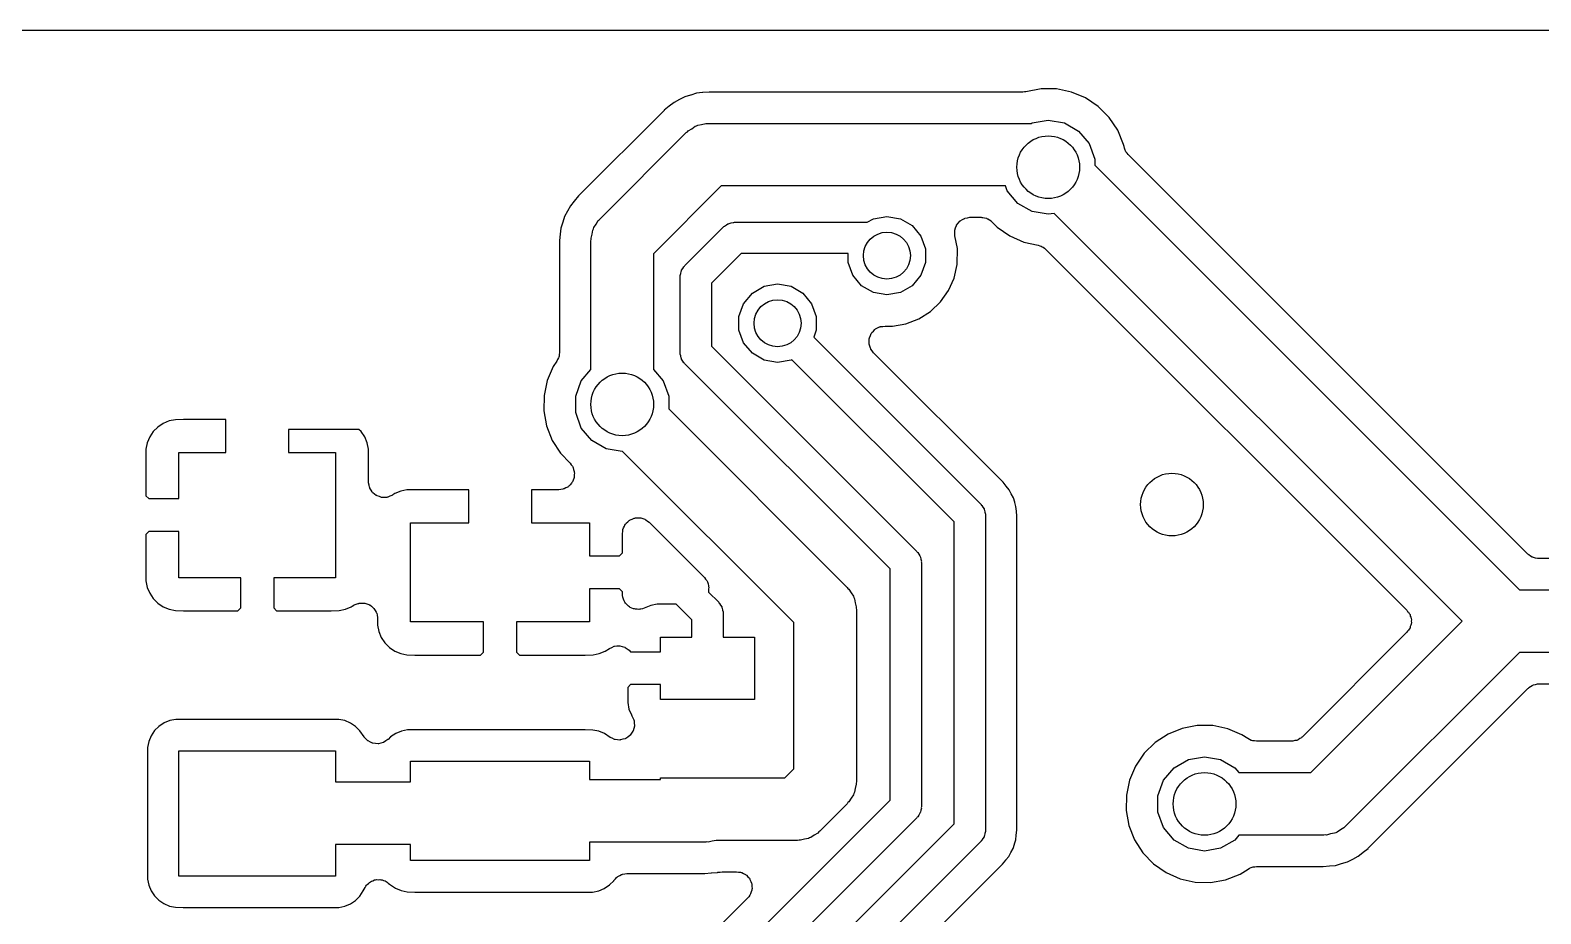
# Model space of a CAD drawing. Extents: x 69.6 to 139.6, y -158 to -61.
# Drawn here: x 97.65 to 107.3, y -105.34 to -99.7 of the extents above; entities that cross this region are included whole.
import ezdxf

# ---------------------------------------------------------------- set-up
doc = ezdxf.new("R2010")
doc.units = 0
doc.header["$MEASUREMENT"] = 0
doc.layers.add('BLACK', color=7, linetype='CONTINUOUS')

msp = doc.modelspace()

# ---------------------------------------------------------------- linework, layer by layer
at = {"layer": 'Black'}
for p, q in [((97.0185, -99.7), (107.925, -99.7)), ((101.904, -100.102), (101.868, -100.114)), ((101.943, -100.099), (101.904, -100.102)), ((101.944, -100.099), (101.943, -100.099)), ((101.943, -100.099), (101.943, -100.099)), ((101.985, -100.095), (101.944, -100.099)), ((103.988, -100.095), (101.985, -100.095)), ((103.998, -100.093), (103.988, -100.095)), ((104.007, -100.093), (103.998, -100.093)), ((104.104, -100.075), (104.007, -100.093)), ((104.203, -100.075), (104.104, -100.075)), ((104.299, -100.095), (104.203, -100.075)), ((104.389, -100.133), (104.299, -100.095)), ((101.73, -100.186), (101.698, -100.211)), ((101.731, -100.185), (101.73, -100.185)), ((101.73, -100.185), (101.73, -100.186)), ((101.761, -100.161), (101.731, -100.185)), ((101.795, -100.143), (101.761, -100.161)), ((101.796, -100.143), (101.795, -100.143)), ((101.795, -100.143), (101.795, -100.143)), ((101.83, -100.125), (101.796, -100.143)), ((101.867, -100.114), (101.83, -100.125)), ((101.868, -100.114), (101.867, -100.114)), ((101.867, -100.114), (101.867, -100.114)), ((104.47, -100.188), (104.389, -100.133)), ((104.539, -100.257), (104.47, -100.188)), ((101.697, -100.212), (101.151, -100.759)), ((101.698, -100.211), (101.697, -100.212)), ((101.698, -100.211), (101.698, -100.211)), ((101.912, -100.307), (101.937, -100.303)), ((101.937, -100.303), (101.963, -100.296)), ((101.963, -100.296), (101.971, -100.297)), ((101.971, -100.297), (101.98, -100.295)), ((101.98, -100.295), (104.042, -100.295)), ((104.042, -100.295), (104.047, -100.292)), ((104.047, -100.292), (104.15, -100.274)), ((104.15, -100.274), (104.253, -100.292)), ((104.253, -100.292), (104.344, -100.344)), ((104.594, -100.339), (104.539, -100.257)), ((101.289, -100.904), (101.839, -100.354)), ((101.839, -100.354), (101.846, -100.349)), ((101.846, -100.349), (101.851, -100.342)), ((101.851, -100.342), (101.874, -100.329)), ((101.874, -100.329), (101.895, -100.314)), ((101.895, -100.314), (101.904, -100.311)), ((101.904, -100.311), (101.912, -100.307)), ((104.344, -100.344), (104.411, -100.424)), ((104.631, -100.43), (104.594, -100.339)), ((104.411, -100.424), (104.447, -100.523)), ((104.634, -100.443), (104.631, -100.43)), ((104.638, -100.454), (104.634, -100.443)), ((104.641, -100.466), (104.638, -100.454)), ((104.644, -100.471), (104.641, -100.466)), ((104.646, -100.476), (104.644, -100.471)), ((104.654, -100.485), (104.646, -100.476)), ((104.661, -100.494), (104.654, -100.485)), ((107.213, -103.046), (104.661, -100.494)), ((104.447, -100.523), (104.447, -100.563)), ((104.447, -100.563), (107.159, -103.275)), ((101.151, -100.759), (101.124, -100.791)), ((102.063, -100.695), (101.63, -101.128)), ((103.878, -100.695), (102.063, -100.695)), ((103.889, -100.726), (103.878, -100.695)), ((103.956, -100.806), (103.889, -100.726)), ((101.08, -100.856), (101.062, -100.889)), ((101.081, -100.855), (101.08, -100.856)), ((101.099, -100.821), (101.081, -100.855)), ((101.081, -100.855), (101.081, -100.855)), ((101.124, -100.791), (101.099, -100.821)), ((101.124, -100.791), (101.124, -100.791)), ((101.124, -100.791), (101.124, -100.791)), ((104.047, -100.858), (103.956, -100.806)), ((104.15, -100.876), (104.047, -100.858)), ((104.188, -100.87), (104.15, -100.876)), ((106.793, -103.475), (104.188, -100.87)), ((101.039, -100.964), (101.035, -101.002)), ((101.05, -100.927), (101.039, -100.964)), ((101.051, -100.926), (101.05, -100.927)), ((101.05, -100.927), (101.05, -100.927)), ((101.062, -100.889), (101.051, -100.926)), ((101.238, -101.002), (101.242, -100.977)), ((101.242, -100.977), (101.246, -100.969)), ((101.246, -100.969), (101.249, -100.96)), ((101.249, -100.96), (101.264, -100.939)), ((101.264, -100.939), (101.277, -100.916)), ((101.277, -100.916), (101.284, -100.911)), ((101.284, -100.911), (101.289, -100.904)), ((101.829, -101.204), (102.077, -100.957)), ((102.077, -100.957), (102.08, -100.954)), ((102.08, -100.954), (102.083, -100.951)), ((102.083, -100.951), (102.095, -100.944)), ((102.095, -100.944), (102.105, -100.937)), ((102.105, -100.937), (102.109, -100.936)), ((102.109, -100.936), (102.113, -100.934)), ((102.113, -100.934), (102.126, -100.931)), ((102.126, -100.931), (102.139, -100.928)), ((102.139, -100.928), (102.143, -100.928)), ((102.143, -100.928), (102.147, -100.927)), ((102.147, -100.927), (102.994, -100.927)), ((102.994, -100.927), (103.034, -100.904)), ((103.034, -100.904), (103.12, -100.889)), ((103.12, -100.889), (103.206, -100.904)), ((103.206, -100.904), (103.281, -100.948)), ((103.281, -100.948), (103.337, -101.015)), ((103.554, -100.978), (103.559, -100.962)), ((103.554, -100.979), (103.554, -100.978)), ((103.559, -100.962), (103.564, -100.947)), ((103.564, -100.947), (103.565, -100.946)), ((103.565, -100.945), (103.576, -100.932)), ((103.565, -100.946), (103.565, -100.945)), ((103.576, -100.932), (103.586, -100.92)), ((103.586, -100.92), (103.587, -100.919)), ((103.587, -100.919), (103.588, -100.918)), ((103.588, -100.918), (103.602, -100.91)), ((103.602, -100.91), (103.616, -100.902)), ((103.616, -100.902), (103.617, -100.902)), ((103.617, -100.902), (103.618, -100.901)), ((103.618, -100.901), (103.634, -100.898)), ((103.634, -100.898), (103.65, -100.895)), ((103.65, -100.895), (103.651, -100.895)), ((103.651, -100.895), (103.652, -100.895)), ((103.652, -100.895), (103.721, -100.895)), ((103.721, -100.895), (103.727, -100.896)), ((103.727, -100.896), (103.732, -100.896)), ((103.732, -100.896), (103.744, -100.899)), ((103.744, -100.899), (103.756, -100.901)), ((103.756, -100.901), (103.76, -100.904)), ((103.76, -100.904), (103.765, -100.905)), ((103.765, -100.905), (103.775, -100.912)), ((103.775, -100.912), (103.786, -100.918)), ((103.786, -100.918), (103.789, -100.922)), ((103.789, -100.922), (103.793, -100.926)), ((103.793, -100.926), (103.824, -100.958)), ((103.824, -100.958), (103.905, -101.014)), ((101.035, -101.003), (101.03, -101.044)), ((101.03, -101.044), (101.03, -101.044)), ((101.03, -101.044), (101.03, -101.045)), ((101.03, -101.045), (101.03, -101.758)), ((101.035, -101.002), (101.035, -101.003)), ((101.035, -101.003), (101.035, -101.003)), ((101.23, -101.045), (101.232, -101.036)), ((101.23, -101.867), (101.23, -101.045)), ((101.231, -101.028), (101.238, -101.002)), ((101.232, -101.036), (101.231, -101.028)), ((103.337, -101.015), (103.367, -101.096)), ((103.553, -100.98), (103.554, -100.979)), ((103.554, -100.996), (103.553, -100.98)), ((103.554, -101.012), (103.554, -100.996)), ((103.554, -101.013), (103.554, -101.012)), ((103.554, -101.014), (103.554, -101.013)), ((103.57, -101.095), (103.554, -101.014)), ((103.905, -101.014), (103.995, -101.053)), ((103.995, -101.053), (104.086, -101.073)), ((104.086, -101.073), (104.096, -101.077)), ((101.63, -101.128), (101.63, -101.867)), ((102.189, -101.127), (102, -101.316)), ((102.873, -101.127), (102.189, -101.127)), ((102.873, -101.184), (102.873, -101.127)), ((103.367, -101.096), (103.367, -101.184)), ((103.568, -101.197), (103.57, -101.095)), ((104.096, -101.077), (104.106, -101.08)), ((104.106, -101.08), (104.112, -101.084)), ((104.112, -101.084), (104.118, -101.086)), ((104.118, -101.086), (104.126, -101.093)), ((104.126, -101.093), (104.135, -101.1)), ((104.135, -101.1), (106.44, -103.405)), ((101.8, -101.266), (101.804, -101.254)), ((101.801, -101.271), (101.8, -101.266)), ((101.804, -101.254), (101.806, -101.241)), ((101.806, -101.241), (101.808, -101.237)), ((101.808, -101.237), (101.809, -101.233)), ((101.809, -101.233), (101.817, -101.222)), ((101.817, -101.222), (101.823, -101.211)), ((101.823, -101.211), (101.827, -101.208)), ((101.827, -101.208), (101.829, -101.204)), ((102.903, -101.265), (102.873, -101.184)), ((102.959, -101.332), (102.903, -101.265)), ((103.337, -101.265), (103.281, -101.332)), ((103.367, -101.184), (103.337, -101.265)), ((103.549, -101.283), (103.568, -101.197)), ((101.8, -101.275), (101.801, -101.271)), ((101.8, -101.76), (101.8, -101.275)), ((102, -101.316), (102, -101.719)), ((102.261, -101.38), (102.336, -101.336)), ((102.336, -101.336), (102.422, -101.321)), ((102.422, -101.321), (102.508, -101.336)), ((102.508, -101.336), (102.583, -101.38)), ((103.034, -101.376), (102.959, -101.332)), ((103.281, -101.332), (103.206, -101.376)), ((103.462, -101.435), (103.513, -101.363)), ((103.513, -101.363), (103.549, -101.283)), ((102.175, -101.528), (102.205, -101.447)), ((102.205, -101.447), (102.261, -101.38)), ((102.583, -101.38), (102.639, -101.447)), ((102.639, -101.447), (102.669, -101.528)), ((103.12, -101.391), (103.034, -101.376)), ((103.206, -101.376), (103.12, -101.391)), ((103.398, -101.496), (103.462, -101.435)), ((102.175, -101.616), (102.175, -101.528)), ((102.669, -101.528), (102.669, -101.616)), ((103.242, -101.576), (103.324, -101.544)), ((103.324, -101.544), (103.398, -101.496)), ((102.205, -101.697), (102.175, -101.616)), ((102.669, -101.616), (102.653, -101.661)), ((103.009, -101.664), (103.015, -101.651)), ((103.015, -101.651), (103.02, -101.638)), ((103.02, -101.638), (103.022, -101.636)), ((103.022, -101.636), (103.024, -101.632)), ((103.024, -101.632), (103.034, -101.623)), ((103.034, -101.623), (103.043, -101.612)), ((103.043, -101.612), (103.046, -101.61)), ((103.046, -101.61), (103.048, -101.608)), ((103.048, -101.608), (103.061, -101.602)), ((103.061, -101.602), (103.073, -101.595)), ((103.073, -101.595), (103.077, -101.595)), ((103.077, -101.595), (103.08, -101.593)), ((103.08, -101.593), (103.094, -101.592)), ((103.094, -101.592), (103.108, -101.59)), ((103.108, -101.59), (103.155, -101.591)), ((103.155, -101.591), (103.242, -101.576)), ((102, -101.719), (103.311, -103.029)), ((102.261, -101.764), (102.205, -101.697)), ((102.653, -101.661), (103.721, -102.729)), ((103.006, -101.699), (103.007, -101.685)), ((103.007, -101.702), (103.006, -101.699)), ((103.007, -101.67), (103.009, -101.667)), ((103.007, -101.685), (103.007, -101.67)), ((103.007, -101.705), (103.007, -101.702)), ((103.011, -101.718), (103.007, -101.705)), ((103.009, -101.667), (103.009, -101.664)), ((103.015, -101.732), (103.011, -101.718)), ((103.017, -101.735), (103.015, -101.732)), ((103.018, -101.738), (103.017, -101.735)), ((103.027, -101.749), (103.018, -101.738)), ((103.035, -101.761), (103.027, -101.749)), ((101.013, -101.815), (100.99, -101.848)), ((101.018, -101.803), (101.013, -101.815)), ((101.024, -101.792), (101.018, -101.803)), ((101.025, -101.788), (101.024, -101.792)), ((101.027, -101.783), (101.025, -101.788)), ((101.028, -101.771), (101.027, -101.783)), ((101.03, -101.758), (101.028, -101.771)), ((101.801, -101.764), (101.8, -101.76)), ((101.8, -101.769), (101.801, -101.764)), ((101.804, -101.781), (101.8, -101.769)), ((101.806, -101.794), (101.804, -101.781)), ((101.808, -101.798), (101.806, -101.794)), ((101.809, -101.802), (101.808, -101.798)), ((101.817, -101.813), (101.809, -101.802)), ((101.823, -101.824), (101.817, -101.813)), ((101.827, -101.827), (101.823, -101.824)), ((101.829, -101.831), (101.827, -101.827)), ((103.14, -103.141), (101.829, -101.831)), ((102.336, -101.808), (102.261, -101.764)), ((102.422, -101.823), (102.336, -101.808)), ((102.508, -101.808), (102.422, -101.823)), ((102.513, -101.805), (102.508, -101.808)), ((103.55, -102.841), (102.513, -101.805)), ((103.862, -102.588), (103.035, -101.761)), ((100.951, -101.938), (100.931, -102.034)), ((100.99, -101.848), (100.951, -101.938)), ((101.133, -102.038), (101.169, -101.939)), ((101.169, -101.939), (101.23, -101.867)), ((101.63, -101.867), (101.691, -101.939)), ((101.691, -101.939), (101.727, -102.038)), ((100.931, -102.034), (100.929, -102.132)), ((101.133, -102.142), (101.133, -102.038)), ((101.727, -102.038), (101.727, -102.119)), ((100.929, -102.132), (100.947, -102.228)), ((101.727, -102.119), (102.866, -103.259)), ((98.4991, -102.212), (98.4649, -102.235)), ((98.537, -102.196), (98.4991, -102.212)), ((98.5774, -102.188), (98.537, -102.196)), ((98.6281, -102.187), (98.5774, -102.188)), ((98.8998, -102.187), (98.6281, -102.187)), ((98.8998, -102.397), (98.8998, -102.187)), ((100.947, -102.228), (100.983, -102.32)), ((101.169, -102.241), (101.133, -102.142)), ((98.4131, -102.298), (98.3974, -102.336)), ((98.4359, -102.264), (98.4131, -102.298)), ((98.4649, -102.235), (98.4359, -102.264)), ((99.7496, -102.25), (99.2998, -102.25)), ((99.2998, -102.25), (99.2998, -102.397)), ((99.7637, -102.264), (99.7496, -102.25)), ((99.7865, -102.298), (99.7637, -102.264)), ((99.8022, -102.336), (99.7865, -102.298)), ((100.983, -102.32), (101.036, -102.402)), ((101.236, -102.321), (101.169, -102.241)), ((101.327, -102.373), (101.236, -102.321)), ((98.3974, -102.336), (98.3894, -102.377)), ((98.3894, -102.377), (98.3894, -102.674)), ((98.5994, -102.692), (98.5994, -102.397)), ((98.5994, -102.397), (98.8998, -102.397)), ((99.2998, -102.397), (99.6002, -102.397)), ((99.6002, -102.397), (99.6002, -103.198)), ((99.8102, -102.377), (99.8022, -102.336)), ((99.8102, -102.585), (99.8102, -102.377)), ((101.036, -102.402), (101.098, -102.466)), ((101.43, -102.391), (101.327, -102.373)), ((101.433, -102.391), (101.43, -102.391)), ((102.525, -103.483), (101.433, -102.391)), ((101.098, -102.466), (101.105, -102.476)), ((101.105, -102.476), (101.113, -102.485)), ((101.113, -102.485), (101.114, -102.49)), ((101.114, -102.49), (101.117, -102.495)), ((101.117, -102.495), (101.12, -102.506)), ((101.12, -102.506), (101.124, -102.518)), ((101.124, -102.518), (101.124, -102.523)), ((99.8108, -102.589), (99.8102, -102.585)), ((99.8104, -102.592), (99.8108, -102.589)), ((99.8138, -102.606), (99.8104, -102.592)), ((99.8162, -102.619), (99.8138, -102.606)), ((101.082, -102.618), (101.071, -102.623)), ((101.086, -102.615), (101.082, -102.618)), ((101.09, -102.612), (101.086, -102.615)), ((101.098, -102.603), (101.09, -102.612)), ((101.107, -102.594), (101.098, -102.603)), ((101.109, -102.589), (101.107, -102.594)), ((101.113, -102.585), (101.109, -102.589)), ((101.117, -102.574), (101.113, -102.585)), ((101.122, -102.563), (101.117, -102.574)), ((101.123, -102.558), (101.122, -102.563)), ((101.124, -102.553), (101.123, -102.558)), ((101.124, -102.523), (101.126, -102.528)), ((101.126, -102.528), (101.124, -102.54)), ((101.124, -102.54), (101.124, -102.553)), ((103.882, -102.612), (103.862, -102.588)), ((103.882, -102.613), (103.882, -102.612)), ((103.9, -102.635), (103.882, -102.613)), ((103.882, -102.613), (103.882, -102.613)), ((98.3894, -102.674), (98.4084, -102.692)), ((98.4084, -102.692), (98.5994, -102.692)), ((99.818, -102.622), (99.8162, -102.619)), ((99.8188, -102.626), (99.818, -102.622)), ((99.8266, -102.637), (99.8188, -102.626)), ((99.8336, -102.649), (99.8266, -102.637)), ((99.8363, -102.652), (99.8336, -102.649)), ((99.8383, -102.655), (99.8363, -102.652)), ((99.8495, -102.663), (99.8383, -102.655)), ((99.8602, -102.672), (99.8495, -102.663)), ((99.8635, -102.673), (99.8602, -102.672)), ((99.8664, -102.675), (99.8635, -102.673)), ((99.8797, -102.679), (99.8664, -102.675)), ((99.8928, -102.684), (99.8797, -102.679)), ((99.8964, -102.684), (99.8928, -102.684)), ((99.8997, -102.685), (99.8964, -102.684)), ((99.9136, -102.684), (99.8997, -102.685)), ((99.9276, -102.684), (99.9136, -102.684)), ((99.9309, -102.682), (99.9276, -102.684)), ((99.9344, -102.682), (99.9309, -102.682)), ((99.9471, -102.676), (99.9344, -102.682)), ((99.9602, -102.672), (99.9471, -102.676)), ((99.9629, -102.669), (99.9602, -102.672)), ((99.9661, -102.668), (99.9629, -102.669)), ((99.9781, -102.66), (99.9661, -102.668)), ((100.016, -102.644), (99.9781, -102.66)), ((100.056, -102.636), (100.016, -102.644)), ((100.107, -102.635), (100.056, -102.636)), ((100.45, -102.635), (100.107, -102.635)), ((100.45, -102.846), (100.45, -102.635)), ((101.026, -102.635), (100.85, -102.635)), ((100.85, -102.635), (100.85, -102.846)), ((101.038, -102.633), (101.026, -102.635)), ((101.05, -102.632), (101.038, -102.633)), ((101.055, -102.63), (101.05, -102.632)), ((101.06, -102.629), (101.055, -102.63)), ((101.071, -102.623), (101.06, -102.629)), ((103.914, -102.661), (103.9, -102.635)), ((103.914, -102.662), (103.914, -102.661)), ((103.914, -102.661), (103.914, -102.661)), ((103.928, -102.687), (103.914, -102.662)), ((103.936, -102.715), (103.928, -102.687)), ((103.721, -102.729), (103.723, -102.733)), ((103.723, -102.733), (103.727, -102.736)), ((103.727, -102.736), (103.733, -102.747)), ((103.733, -102.747), (103.741, -102.758)), ((103.741, -102.758), (103.742, -102.762)), ((103.742, -102.762), (103.744, -102.766)), ((103.744, -102.766), (103.746, -102.779)), ((103.746, -102.779), (103.75, -102.791)), ((103.75, -102.791), (103.749, -102.796)), ((103.749, -102.796), (103.75, -102.8)), ((103.75, -102.8), (103.75, -104.81)), ((103.936, -102.716), (103.936, -102.715)), ((103.936, -102.715), (103.936, -102.715)), ((103.944, -102.743), (103.936, -102.716)), ((103.947, -102.772), (103.944, -102.743)), ((103.947, -102.773), (103.947, -102.772)), ((103.947, -102.772), (103.947, -102.772)), ((103.95, -102.805), (103.947, -102.773)), ((103.95, -104.81), (103.95, -102.805)), ((98.4084, -102.902), (98.3894, -102.921)), ((98.5994, -102.902), (98.4084, -102.902)), ((98.5994, -103.198), (98.5994, -102.902)), ((100.078, -103.48), (100.078, -102.846)), ((100.078, -102.846), (100.45, -102.846)), ((100.85, -102.846), (101.221, -102.846)), ((101.221, -102.846), (101.221, -103.058)), ((101.432, -102.914), (101.434, -102.901)), ((101.434, -102.901), (101.435, -102.888)), ((101.435, -102.888), (101.437, -102.884)), ((101.437, -102.884), (101.438, -102.879)), ((101.438, -102.879), (101.444, -102.868)), ((101.444, -102.868), (101.45, -102.856)), ((101.45, -102.856), (101.453, -102.853)), ((101.453, -102.853), (101.455, -102.849)), ((101.455, -102.849), (101.465, -102.841)), ((101.465, -102.841), (101.474, -102.832)), ((101.474, -102.832), (101.478, -102.83)), ((101.478, -102.83), (101.482, -102.827)), ((101.482, -102.827), (101.494, -102.823)), ((101.494, -102.823), (101.506, -102.817)), ((101.506, -102.817), (101.51, -102.817)), ((101.51, -102.817), (101.514, -102.815)), ((101.514, -102.815), (101.527, -102.815)), ((101.527, -102.815), (101.54, -102.814)), ((101.54, -102.814), (101.544, -102.815)), ((101.544, -102.815), (101.549, -102.815)), ((101.549, -102.815), (101.561, -102.82)), ((101.561, -102.82), (101.574, -102.823)), ((101.574, -102.823), (101.577, -102.826)), ((101.577, -102.826), (101.582, -102.827)), ((101.582, -102.827), (101.592, -102.835)), ((101.592, -102.835), (101.602, -102.843)), ((101.602, -102.843), (101.955, -103.195)), ((103.55, -104.769), (103.55, -102.841)), ((98.3894, -102.921), (98.3894, -103.218)), ((101.432, -103.039), (101.432, -102.914)), ((101.221, -103.058), (101.413, -103.058)), ((101.413, -103.058), (101.432, -103.039)), ((103.311, -103.029), (103.313, -103.033)), ((103.313, -103.033), (103.317, -103.036)), ((103.317, -103.036), (103.323, -103.047)), ((103.323, -103.047), (103.331, -103.058)), ((103.331, -103.058), (103.332, -103.062)), ((103.332, -103.062), (103.334, -103.066)), ((103.334, -103.066), (103.336, -103.079)), ((103.336, -103.079), (103.34, -103.091)), ((103.34, -103.091), (103.339, -103.096)), ((103.339, -103.096), (103.34, -103.1)), ((103.34, -103.1), (103.34, -104.66)), ((107.216, -103.049), (107.213, -103.046)), ((107.219, -103.052), (107.216, -103.049)), ((107.23, -103.059), (107.219, -103.052)), ((107.241, -103.066), (107.23, -103.059)), ((107.245, -103.067), (107.241, -103.066)), ((107.249, -103.069), (107.245, -103.067)), ((107.262, -103.072), (107.249, -103.069)), ((107.275, -103.075), (107.262, -103.072)), ((107.279, -103.075), (107.275, -103.075)), ((107.283, -103.075), (107.279, -103.075)), ((107.393, -103.075), (107.283, -103.075)), ((101.955, -103.195), (101.962, -103.206)), ((103.14, -104.619), (103.14, -103.141)), ((98.3894, -103.218), (98.3974, -103.259)), ((98.3974, -103.259), (98.4131, -103.297)), ((98.9948, -103.198), (98.5994, -103.198)), ((98.9948, -103.389), (98.9948, -103.198)), ((99.6002, -103.198), (99.2048, -103.198)), ((99.2048, -103.198), (99.2048, -103.389)), ((101.221, -103.268), (101.221, -103.48)), ((101.413, -103.268), (101.221, -103.268)), ((101.432, -103.287), (101.413, -103.268)), ((101.432, -103.3), (101.432, -103.287)), ((101.962, -103.206), (101.971, -103.216)), ((101.971, -103.216), (101.972, -103.22)), ((101.972, -103.22), (101.975, -103.224)), ((101.975, -103.224), (101.978, -103.236)), ((101.978, -103.236), (101.982, -103.249)), ((101.982, -103.283), (101.981, -103.288)), ((101.981, -103.288), (101.981, -103.289)), ((101.981, -103.289), (102.046, -103.354)), ((101.982, -103.249), (101.982, -103.253)), ((101.982, -103.253), (101.984, -103.257)), ((101.984, -103.257), (101.982, -103.27)), ((101.982, -103.27), (101.982, -103.283)), ((102.866, -103.259), (102.871, -103.266)), ((102.871, -103.266), (102.878, -103.271)), ((102.878, -103.271), (102.891, -103.294)), ((107.159, -103.275), (109.05, -103.275)), ((98.4131, -103.297), (98.4359, -103.331)), ((98.4359, -103.331), (98.4649, -103.36)), ((98.4649, -103.36), (98.4991, -103.383)), ((98.4991, -103.383), (98.537, -103.399)), ((98.9759, -103.408), (98.9948, -103.389)), ((99.2048, -103.389), (99.2238, -103.408)), ((99.6626, -103.399), (99.7006, -103.383)), ((99.7006, -103.383), (99.7126, -103.375)), ((99.7126, -103.375), (99.7158, -103.374)), ((99.7158, -103.374), (99.7185, -103.371)), ((99.7185, -103.371), (99.7316, -103.367)), ((99.7316, -103.367), (99.7443, -103.361)), ((99.7443, -103.361), (99.7478, -103.361)), ((99.7478, -103.361), (99.7511, -103.359)), ((99.7511, -103.359), (99.7651, -103.359)), ((99.7651, -103.359), (99.7789, -103.359)), ((99.7789, -103.359), (99.7823, -103.359)), ((99.7823, -103.359), (99.7859, -103.359)), ((99.7859, -103.359), (99.7989, -103.364)), ((99.7989, -103.364), (99.8123, -103.368)), ((99.8123, -103.368), (99.8152, -103.37)), ((99.8152, -103.37), (99.8185, -103.371)), ((99.8185, -103.371), (99.8292, -103.38)), ((99.8292, -103.38), (99.8404, -103.389)), ((99.8404, -103.389), (99.8424, -103.391)), ((101.433, -103.311), (101.432, -103.3)), ((101.434, -103.322), (101.433, -103.311)), ((101.436, -103.328), (101.434, -103.322)), ((101.438, -103.334), (101.436, -103.328)), ((101.443, -103.344), (101.438, -103.334)), ((101.447, -103.354), (101.443, -103.344)), ((101.452, -103.359), (101.447, -103.354)), ((101.455, -103.364), (101.452, -103.359)), ((101.463, -103.372), (101.455, -103.364)), ((101.471, -103.38), (101.463, -103.372)), ((101.477, -103.383), (101.471, -103.38)), ((101.482, -103.387), (101.477, -103.383)), ((101.492, -103.391), (101.482, -103.387)), ((101.613, -103.374), (101.57, -103.392)), ((101.653, -103.366), (101.613, -103.374)), ((101.704, -103.366), (101.653, -103.366)), ((101.774, -103.366), (101.704, -103.366)), ((101.875, -103.466), (101.774, -103.366)), ((102.046, -103.354), (102.048, -103.358)), ((102.048, -103.358), (102.052, -103.361)), ((102.052, -103.361), (102.058, -103.372)), ((102.058, -103.372), (102.066, -103.383)), ((102.066, -103.383), (102.067, -103.387)), ((102.067, -103.387), (102.069, -103.391)), ((102.891, -103.294), (102.906, -103.315)), ((102.906, -103.315), (102.909, -103.324)), ((102.909, -103.324), (102.913, -103.332)), ((102.913, -103.332), (102.917, -103.357)), ((102.917, -103.357), (102.924, -103.383)), ((102.924, -103.383), (102.923, -103.391)), ((98.537, -103.399), (98.5774, -103.407)), ((98.5774, -103.407), (98.6281, -103.408)), ((98.6281, -103.408), (98.9759, -103.408)), ((99.2238, -103.408), (99.5716, -103.408)), ((99.5716, -103.408), (99.6223, -103.407)), ((99.6223, -103.407), (99.6626, -103.399)), ((99.8424, -103.391), (99.8451, -103.394)), ((99.8451, -103.394), (99.8521, -103.406)), ((99.8521, -103.406), (99.8598, -103.417)), ((99.8598, -103.417), (99.8607, -103.421)), ((99.8607, -103.421), (99.8625, -103.424)), ((99.8625, -103.424), (99.8649, -103.437)), ((99.8649, -103.437), (99.8682, -103.451)), ((99.8682, -103.451), (99.8679, -103.455)), ((99.8679, -103.455), (99.8685, -103.458)), ((99.8685, -103.458), (99.8685, -103.501)), ((100.545, -103.48), (100.078, -103.48)), ((100.545, -103.672), (100.545, -103.48)), ((101.221, -103.48), (100.755, -103.48)), ((100.755, -103.48), (100.755, -103.672)), ((101.502, -103.396), (101.492, -103.391)), ((101.508, -103.396), (101.502, -103.396)), ((101.514, -103.399), (101.508, -103.396)), ((101.525, -103.399), (101.514, -103.399)), ((101.536, -103.4), (101.525, -103.399)), ((101.543, -103.399), (101.536, -103.4)), ((101.549, -103.399), (101.543, -103.399)), ((101.559, -103.395), (101.549, -103.399)), ((101.57, -103.392), (101.559, -103.395)), ((101.875, -103.576), (101.875, -103.466)), ((102.069, -103.391), (102.071, -103.404)), ((102.071, -103.404), (102.075, -103.416)), ((102.075, -103.416), (102.074, -103.421)), ((102.074, -103.421), (102.075, -103.425)), ((102.075, -103.425), (102.075, -103.576)), ((102.525, -104.417), (102.525, -103.483)), ((102.923, -103.391), (102.925, -103.4)), ((102.925, -103.4), (102.925, -104.5)), ((105.827, -104.442), (106.793, -103.475)), ((106.44, -103.405), (106.445, -103.412)), ((106.445, -103.412), (106.451, -103.418)), ((106.451, -103.418), (106.455, -103.426)), ((106.455, -103.426), (106.46, -103.433)), ((106.46, -103.433), (106.462, -103.442)), ((106.462, -103.442), (106.466, -103.45)), ((106.466, -103.45), (106.467, -103.458)), ((106.467, -103.458), (106.469, -103.467)), ((106.469, -103.484), (106.467, -103.493)), ((106.469, -103.467), (106.468, -103.475)), ((106.468, -103.475), (106.469, -103.484)), ((99.8685, -103.501), (99.8765, -103.541)), ((99.8765, -103.541), (99.8922, -103.58)), ((99.8922, -103.58), (99.915, -103.614)), ((101.675, -103.67), (101.675, -103.576)), ((101.675, -103.576), (101.875, -103.576)), ((102.075, -103.576), (102.275, -103.576)), ((102.275, -103.576), (102.275, -103.975)), ((106.44, -103.546), (105.773, -104.213)), ((106.445, -103.539), (106.44, -103.546)), ((106.451, -103.533), (106.445, -103.539)), ((106.455, -103.525), (106.451, -103.533)), ((106.46, -103.518), (106.455, -103.525)), ((106.462, -103.509), (106.46, -103.518)), ((106.466, -103.501), (106.462, -103.509)), ((106.467, -103.493), (106.466, -103.501)), ((99.915, -103.614), (99.944, -103.643)), ((99.944, -103.643), (99.9781, -103.666)), ((99.9781, -103.666), (100.016, -103.682)), ((100.526, -103.691), (100.545, -103.672)), ((100.755, -103.672), (100.774, -103.691)), ((101.284, -103.682), (101.322, -103.666)), ((101.322, -103.666), (101.348, -103.649)), ((101.348, -103.649), (101.363, -103.642)), ((101.363, -103.642), (101.378, -103.635)), ((101.378, -103.635), (101.379, -103.635)), ((101.379, -103.635), (101.38, -103.634)), ((101.38, -103.634), (101.396, -103.633)), ((101.396, -103.633), (101.413, -103.632)), ((101.413, -103.632), (101.413, -103.632)), ((101.413, -103.632), (101.414, -103.632)), ((101.414, -103.632), (101.43, -103.637)), ((101.43, -103.637), (101.446, -103.641)), ((101.446, -103.641), (101.447, -103.641)), ((101.447, -103.641), (101.448, -103.642)), ((101.448, -103.642), (101.461, -103.651)), ((101.461, -103.651), (101.475, -103.661)), ((101.475, -103.661), (101.484, -103.67)), ((101.484, -103.67), (101.675, -103.67)), ((107.159, -103.675), (106.051, -104.783)), ((110.432, -103.675), (107.159, -103.675)), ((100.016, -103.682), (100.056, -103.69)), ((100.056, -103.69), (100.107, -103.691)), ((100.107, -103.691), (100.526, -103.691)), ((100.774, -103.691), (101.193, -103.691)), ((101.193, -103.691), (101.244, -103.69)), ((101.244, -103.69), (101.284, -103.682)), ((101.484, -103.88), (101.465, -103.899)), ((101.465, -103.899), (101.465, -103.995)), ((101.675, -103.88), (101.484, -103.88)), ((101.675, -103.975), (101.675, -103.88)), ((106.193, -104.925), (107.213, -103.905)), ((107.213, -103.905), (107.216, -103.902)), ((107.216, -103.902), (107.219, -103.899)), ((107.219, -103.899), (107.23, -103.892)), ((107.23, -103.892), (107.241, -103.885)), ((107.241, -103.885), (107.245, -103.884)), ((107.245, -103.884), (107.249, -103.881)), ((107.249, -103.881), (107.262, -103.879)), ((107.262, -103.879), (107.275, -103.876)), ((107.275, -103.876), (107.279, -103.876)), ((107.279, -103.876), (107.283, -103.875)), ((107.283, -103.875), (107.451, -103.875)), ((101.465, -103.995), (101.473, -104.036)), ((101.473, -104.036), (101.489, -104.074)), ((102.275, -103.975), (101.675, -103.975)), ((98.4724, -104.147), (98.4446, -104.174)), ((98.5051, -104.125), (98.4724, -104.147)), ((98.5413, -104.11), (98.5051, -104.125)), ((98.5798, -104.102), (98.5413, -104.11)), ((98.9948, -104.102), (98.5798, -104.102)), ((99.0948, -104.102), (98.9948, -104.102)), ((99.5725, -104.102), (99.0948, -104.102)), ((99.6212, -104.103), (99.5725, -104.102)), ((99.6596, -104.11), (99.6212, -104.103)), ((99.6958, -104.126), (99.6596, -104.11)), ((99.7283, -104.148), (99.6958, -104.126)), ((99.7559, -104.175), (99.7283, -104.148)), ((101.489, -104.074), (101.492, -104.079)), ((101.492, -104.079), (101.498, -104.093)), ((101.498, -104.093), (101.505, -104.106)), ((101.504, -104.16), (101.5, -104.175)), ((101.508, -104.145), (101.504, -104.16)), ((101.505, -104.106), (101.505, -104.109)), ((101.505, -104.109), (101.506, -104.11)), ((101.506, -104.11), (101.507, -104.126)), ((101.507, -104.126), (101.509, -104.141)), ((101.509, -104.141), (101.508, -104.143)), ((101.508, -104.143), (101.508, -104.145)), ((105.006, -104.16), (104.915, -104.197)), ((105.102, -104.142), (105.006, -104.16)), ((105.201, -104.142), (105.102, -104.142)), ((105.297, -104.162), (105.201, -104.142)), ((98.4075, -104.243), (98.3996, -104.281)), ((98.4227, -104.207), (98.4075, -104.243)), ((98.4446, -104.174), (98.4227, -104.207)), ((99.7816, -104.214), (99.7559, -104.175)), ((99.7824, -104.215), (99.7816, -104.214)), ((99.7828, -104.216), (99.7824, -104.215)), ((99.7943, -104.227), (99.7828, -104.216)), ((99.8056, -104.239), (99.7943, -104.227)), ((99.8065, -104.24), (99.8056, -104.239)), ((99.8073, -104.24), (99.8065, -104.24)), ((99.8221, -104.247), (99.8073, -104.24)), ((99.8367, -104.255), (99.8221, -104.247)), ((99.8377, -104.255), (99.8367, -104.255)), ((99.8387, -104.255), (99.8377, -104.255)), ((99.855, -104.257), (99.8387, -104.255)), ((99.8712, -104.259), (99.855, -104.257)), ((99.8722, -104.258), (99.8712, -104.259)), ((99.8733, -104.258), (99.8722, -104.258)), ((99.8891, -104.254), (99.8733, -104.258)), ((99.905, -104.25), (99.8891, -104.254)), ((99.9059, -104.25), (99.905, -104.25)), ((99.9069, -104.25), (99.9059, -104.25)), ((99.9203, -104.24), (99.9069, -104.25)), ((99.9339, -104.231), (99.9203, -104.24)), ((99.9345, -104.23), (99.9339, -104.231)), ((99.9354, -104.23), (99.9345, -104.23)), ((99.9515, -104.214), (99.9354, -104.23)), ((99.9842, -104.192), (99.9515, -104.214)), ((100.02, -104.177), (99.9842, -104.192)), ((100.059, -104.169), (100.02, -104.177)), ((100.545, -104.169), (100.059, -104.169)), ((100.645, -104.169), (100.545, -104.169)), ((101.194, -104.169), (100.645, -104.169)), ((101.243, -104.17), (101.194, -104.169)), ((101.281, -104.178), (101.243, -104.17)), ((101.317, -104.193), (101.281, -104.178)), ((101.353, -104.217), (101.317, -104.193)), ((101.367, -104.223), (101.353, -104.217)), ((101.381, -104.23), (101.367, -104.223)), ((101.383, -104.23), (101.381, -104.23)), ((101.385, -104.231), (101.383, -104.23)), ((101.4, -104.232), (101.385, -104.231)), ((101.415, -104.234), (101.4, -104.232)), ((101.417, -104.233), (101.415, -104.234)), ((101.419, -104.233), (101.417, -104.233)), ((101.434, -104.229), (101.419, -104.233)), ((101.449, -104.226), (101.434, -104.229)), ((101.451, -104.224), (101.449, -104.226)), ((101.453, -104.224), (101.451, -104.224)), ((101.465, -104.215), (101.453, -104.224)), ((101.478, -104.206), (101.465, -104.215)), ((101.479, -104.205), (101.478, -104.206)), ((101.481, -104.203), (101.479, -104.205)), ((101.489, -104.191), (101.481, -104.203)), ((101.498, -104.178), (101.489, -104.191)), ((101.499, -104.176), (101.498, -104.178)), ((101.5, -104.175), (101.499, -104.176)), ((104.833, -104.25), (104.763, -104.319)), ((104.915, -104.197), (104.833, -104.25)), ((105.387, -104.2), (105.297, -104.162)), ((105.424, -104.225), (105.387, -104.2)), ((105.435, -104.23), (105.424, -104.225)), ((105.446, -104.236), (105.435, -104.23)), ((105.451, -104.237), (105.446, -104.236)), ((105.456, -104.239), (105.451, -104.237)), ((105.468, -104.24), (105.456, -104.239)), ((105.48, -104.242), (105.468, -104.24)), ((105.703, -104.242), (105.48, -104.242)), ((105.707, -104.241), (105.703, -104.242)), ((105.711, -104.242), (105.707, -104.241)), ((105.724, -104.238), (105.711, -104.242)), ((105.737, -104.236), (105.724, -104.238)), ((105.741, -104.234), (105.737, -104.236)), ((105.745, -104.233), (105.741, -104.234)), ((105.756, -104.225), (105.745, -104.233)), ((105.767, -104.219), (105.756, -104.225)), ((105.77, -104.215), (105.767, -104.219)), ((105.773, -104.213), (105.77, -104.215)), ((98.3996, -104.281), (98.3992, -104.33)), ((98.3992, -104.33), (98.3994, -105.122)), ((98.5994, -105.103), (98.5994, -104.302)), ((98.5994, -104.302), (99.6002, -104.302)), ((99.6002, -104.302), (99.6002, -104.502)), ((104.763, -104.319), (104.708, -104.4)), ((105.045, -104.359), (105.148, -104.341)), ((105.148, -104.341), (105.251, -104.359)), ((100.078, -104.502), (100.078, -104.37)), ((100.078, -104.37), (101.221, -104.37)), ((101.221, -104.37), (101.221, -104.487)), ((102.468, -104.475), (102.525, -104.417)), ((104.708, -104.4), (104.669, -104.49)), ((104.887, -104.491), (104.954, -104.411)), ((104.954, -104.411), (105.045, -104.359)), ((105.251, -104.359), (105.342, -104.411)), ((105.342, -104.411), (105.367, -104.442)), ((105.367, -104.442), (105.827, -104.442)), ((99.6002, -104.502), (100.078, -104.502)), ((101.221, -104.487), (101.675, -104.487)), ((101.675, -104.487), (101.675, -104.475)), ((101.675, -104.475), (101.972, -104.475)), ((101.972, -104.475), (101.975, -104.475)), ((101.975, -104.475), (102.468, -104.475)), ((102.917, -104.543), (102.913, -104.568)), ((102.924, -104.517), (102.917, -104.543)), ((102.925, -104.5), (102.923, -104.509)), ((102.923, -104.509), (102.924, -104.517)), ((104.669, -104.49), (104.649, -104.586)), ((104.851, -104.59), (104.887, -104.491)), ((99.9086, -107.85), (103.14, -104.619)), ((102.866, -104.641), (102.692, -104.816)), ((102.871, -104.634), (102.866, -104.641)), ((102.878, -104.629), (102.871, -104.634)), ((102.891, -104.606), (102.878, -104.629)), ((102.906, -104.585), (102.891, -104.606)), ((102.909, -104.576), (102.906, -104.585)), ((102.913, -104.568), (102.909, -104.576)), ((104.649, -104.586), (104.647, -104.684)), ((104.851, -104.694), (104.851, -104.59)), ((103.311, -104.731), (100.021, -108.021)), ((103.313, -104.727), (103.311, -104.731)), ((103.317, -104.724), (103.313, -104.727)), ((103.323, -104.713), (103.317, -104.724)), ((103.331, -104.702), (103.323, -104.713)), ((103.332, -104.698), (103.331, -104.702)), ((103.334, -104.694), (103.332, -104.698)), ((103.336, -104.681), (103.334, -104.694)), ((103.34, -104.669), (103.336, -104.681)), ((103.34, -104.66), (103.339, -104.664)), ((103.339, -104.664), (103.34, -104.669)), ((104.647, -104.684), (104.665, -104.78)), ((104.887, -104.793), (104.851, -104.694)), ((100.094, -108.225), (103.55, -104.769)), ((102.679, -104.828), (102.656, -104.841)), ((102.685, -104.821), (102.679, -104.828)), ((102.692, -104.816), (102.685, -104.821)), ((103.746, -104.831), (103.744, -104.844)), ((103.75, -104.819), (103.746, -104.831)), ((103.75, -104.81), (103.749, -104.814)), ((103.749, -104.814), (103.75, -104.819)), ((103.946, -104.841), (103.95, -104.81)), ((103.95, -104.81), (103.95, -104.81)), ((104.665, -104.78), (104.701, -104.872)), ((104.954, -104.873), (104.887, -104.793)), ((105.952, -104.834), (105.927, -104.841)), ((105.978, -104.83), (105.952, -104.834)), ((105.986, -104.826), (105.978, -104.83)), ((105.994, -104.823), (105.986, -104.826)), ((106.016, -104.808), (105.994, -104.823)), ((106.038, -104.795), (106.016, -104.808)), ((106.044, -104.788), (106.038, -104.795)), ((106.051, -104.783), (106.044, -104.788)), ((100.078, -104.902), (99.6002, -104.902)), ((99.6002, -104.902), (99.6002, -105.103)), ((100.078, -105.004), (100.078, -104.902)), ((103.721, -104.881), (100.206, -108.396)), ((101.963, -104.887), (101.221, -104.887)), ((101.221, -104.887), (101.221, -105.004)), ((101.971, -104.885), (101.963, -104.887)), ((101.98, -104.886), (101.971, -104.885)), ((102.005, -104.879), (101.98, -104.886)), ((102.031, -104.875), (102.005, -104.879)), ((102.032, -104.875), (102.031, -104.875)), ((102.55, -104.875), (102.032, -104.875)), ((102.559, -104.873), (102.55, -104.875)), ((102.568, -104.874), (102.559, -104.873)), ((102.593, -104.867), (102.568, -104.874)), ((102.619, -104.863), (102.593, -104.867)), ((102.626, -104.858), (102.619, -104.863)), ((102.635, -104.856), (102.626, -104.858)), ((102.656, -104.841), (102.635, -104.856)), ((103.723, -104.877), (103.721, -104.881)), ((103.727, -104.874), (103.723, -104.877)), ((103.733, -104.863), (103.727, -104.874)), ((103.741, -104.852), (103.733, -104.863)), ((103.742, -104.848), (103.741, -104.852)), ((103.744, -104.844), (103.742, -104.848)), ((103.912, -104.952), (103.926, -104.927)), ((103.926, -104.927), (103.934, -104.899)), ((103.934, -104.899), (103.935, -104.899)), ((103.935, -104.898), (103.943, -104.871)), ((103.935, -104.899), (103.935, -104.898)), ((103.943, -104.871), (103.946, -104.842)), ((103.946, -104.842), (103.946, -104.841)), ((103.946, -104.842), (103.946, -104.842)), ((104.701, -104.872), (104.754, -104.954)), ((105.045, -104.925), (104.954, -104.873)), ((105.148, -104.943), (105.045, -104.925)), ((105.251, -104.925), (105.148, -104.943)), ((105.342, -104.873), (105.251, -104.925)), ((105.367, -104.842), (105.342, -104.873)), ((105.91, -104.842), (105.367, -104.842)), ((105.918, -104.84), (105.91, -104.842)), ((105.927, -104.841), (105.918, -104.84)), ((106.16, -104.951), (106.192, -104.926)), ((106.192, -104.926), (106.192, -104.925)), ((106.192, -104.925), (106.193, -104.925)), ((101.221, -105.004), (100.078, -105.004)), ((101.267, -107.617), (103.859, -105.026)), ((103.859, -105.026), (103.879, -105.001)), ((103.879, -105.001), (103.879, -105)), ((103.879, -105), (103.88, -105)), ((103.88, -105), (103.898, -104.978)), ((103.898, -104.978), (103.912, -104.953)), ((103.912, -104.953), (103.912, -104.952)), ((103.912, -104.952), (103.912, -104.952)), ((104.754, -104.954), (104.822, -105.025)), ((104.822, -105.025), (104.903, -105.081)), ((105.985, -105.035), (106.022, -105.023)), ((106.022, -105.023), (106.023, -105.023)), ((106.023, -105.023), (106.06, -105.012)), ((106.023, -105.023), (106.023, -105.023)), ((106.06, -105.012), (106.094, -104.994)), ((106.094, -104.994), (106.095, -104.994)), ((106.095, -104.994), (106.129, -104.976)), ((106.095, -104.994), (106.095, -104.994)), ((106.129, -104.976), (106.159, -104.952)), ((106.159, -104.952), (106.16, -104.951)), ((106.159, -104.952), (106.159, -104.952)), ((98.3994, -105.122), (98.407, -105.161)), ((99.6002, -105.103), (98.5994, -105.103)), ((99.8554, -105.127), (99.8618, -105.125)), ((99.8618, -105.125), (99.8726, -105.126)), ((99.8726, -105.126), (99.8834, -105.125)), ((99.8834, -105.125), (99.8898, -105.127)), ((101.377, -105.131), (101.387, -105.121)), ((101.387, -105.121), (101.396, -105.11)), ((101.396, -105.11), (101.399, -105.109)), ((101.399, -105.109), (101.402, -105.106)), ((101.402, -105.106), (101.414, -105.1)), ((101.414, -105.1), (101.426, -105.093)), ((101.426, -105.093), (101.43, -105.092)), ((101.43, -105.092), (101.433, -105.091)), ((101.433, -105.091), (101.447, -105.089)), ((101.447, -105.089), (101.46, -105.087)), ((101.46, -105.087), (101.958, -105.087)), ((101.958, -105.087), (101.999, -105.083)), ((101.999, -105.083), (101.999, -105.083)), ((101.999, -105.083), (102, -105.083)), ((102, -105.083), (102.038, -105.08)), ((102.038, -105.08), (102.04, -105.079)), ((102.04, -105.079), (102.055, -105.077)), ((102.055, -105.077), (102.069, -105.075)), ((102.069, -105.075), (102.16, -105.075)), ((102.16, -105.075), (102.173, -105.077)), ((102.173, -105.077), (102.186, -105.078)), ((102.186, -105.078), (102.19, -105.08)), ((102.19, -105.08), (102.194, -105.081)), ((102.194, -105.081), (102.205, -105.087)), ((102.205, -105.087), (102.217, -105.093)), ((102.217, -105.093), (102.22, -105.096)), ((102.22, -105.096), (102.224, -105.098)), ((102.224, -105.098), (102.232, -105.108)), ((102.232, -105.108), (102.242, -105.117)), ((102.242, -105.117), (102.244, -105.121)), ((102.244, -105.121), (102.246, -105.125)), ((102.246, -105.125), (102.251, -105.137)), ((104.903, -105.081), (104.993, -105.12)), ((104.993, -105.12), (105.089, -105.141)), ((105.187, -105.143), (105.283, -105.126)), ((105.283, -105.126), (105.375, -105.09)), ((105.375, -105.09), (105.426, -105.058)), ((105.426, -105.058), (105.436, -105.053)), ((105.436, -105.053), (105.446, -105.048)), ((105.446, -105.048), (105.452, -105.047)), ((105.452, -105.047), (105.458, -105.044)), ((105.458, -105.044), (105.469, -105.044)), ((105.469, -105.044), (105.48, -105.042)), ((105.48, -105.042), (105.905, -105.042)), ((105.905, -105.042), (105.946, -105.038)), ((105.946, -105.038), (105.946, -105.038)), ((105.946, -105.038), (105.947, -105.038)), ((105.947, -105.038), (105.985, -105.035)), ((98.407, -105.161), (98.422, -105.197)), ((98.422, -105.197), (98.4437, -105.23)), ((99.7551, -105.231), (99.777, -105.198)), ((99.777, -105.198), (99.7821, -105.186)), ((99.7821, -105.186), (99.788, -105.177)), ((99.788, -105.177), (99.7926, -105.167)), ((99.7926, -105.167), (99.7973, -105.162)), ((99.7973, -105.162), (99.8009, -105.157)), ((99.8009, -105.157), (99.8096, -105.15)), ((99.8096, -105.15), (99.8172, -105.143)), ((99.8172, -105.143), (99.8233, -105.14)), ((99.8233, -105.14), (99.8286, -105.136)), ((99.8286, -105.136), (99.8389, -105.133)), ((99.8389, -105.133), (99.8488, -105.128)), ((99.8488, -105.128), (99.8554, -105.127)), ((99.8898, -105.127), (99.8965, -105.127)), ((99.8965, -105.127), (99.9064, -105.131)), ((99.9064, -105.131), (99.9169, -105.134)), ((99.9169, -105.134), (99.9223, -105.138)), ((99.9223, -105.138), (99.9285, -105.141)), ((99.9285, -105.141), (99.9364, -105.148)), ((99.9364, -105.148), (99.9453, -105.154)), ((99.9453, -105.154), (99.9504, -105.159)), ((99.9504, -105.159), (99.9829, -105.181)), ((99.9829, -105.181), (100.019, -105.196)), ((100.019, -105.196), (100.057, -105.204)), ((100.057, -105.204), (100.106, -105.205)), ((100.106, -105.205), (101.241, -105.205)), ((101.241, -105.205), (101.28, -105.197)), ((101.28, -105.197), (101.316, -105.182)), ((101.316, -105.182), (101.349, -105.16)), ((101.349, -105.16), (101.376, -105.133)), ((101.376, -105.133), (101.377, -105.131)), ((102.248, -105.22), (102.246, -105.225)), ((102.25, -105.217), (102.248, -105.22)), ((102.254, -105.204), (102.25, -105.217)), ((102.251, -105.137), (102.256, -105.149)), ((102.258, -105.192), (102.254, -105.204)), ((102.256, -105.149), (102.257, -105.153)), ((102.257, -105.153), (102.258, -105.157)), ((102.258, -105.157), (102.258, -105.17)), ((102.258, -105.17), (102.259, -105.183)), ((102.259, -105.183), (102.258, -105.188)), ((102.258, -105.188), (102.258, -105.192)), ((105.089, -105.141), (105.187, -105.143)), ((98.4437, -105.23), (98.4713, -105.257)), ((98.4713, -105.257), (98.5039, -105.279)), ((98.5039, -105.279), (98.54, -105.295)), ((98.54, -105.295), (98.5784, -105.302)), ((98.5784, -105.302), (98.6272, -105.303)), ((98.6272, -105.303), (99.6198, -105.303)), ((99.6198, -105.303), (99.6583, -105.295)), ((99.6583, -105.295), (99.6945, -105.28)), ((99.6945, -105.28), (99.7272, -105.258)), ((99.7272, -105.258), (99.7551, -105.231)), ((102.23, -105.245), (99.855, -107.621)), ((102.238, -105.235), (102.23, -105.245)), ((102.246, -105.225), (102.238, -105.235))]:
    msp.add_line(p, q, dxfattribs=at)
for centre, radius in [((104.15, -100.575), 0.2), ((103.12, -101.14), 0.15), ((102.422, -101.572), 0.15), ((101.43, -102.09), 0.2), ((104.94, -102.73), 0.2), ((105.148, -104.642), 0.2)]:
    msp.add_circle(centre, radius, dxfattribs=at)

doc.saveas('drawing.dxf')
